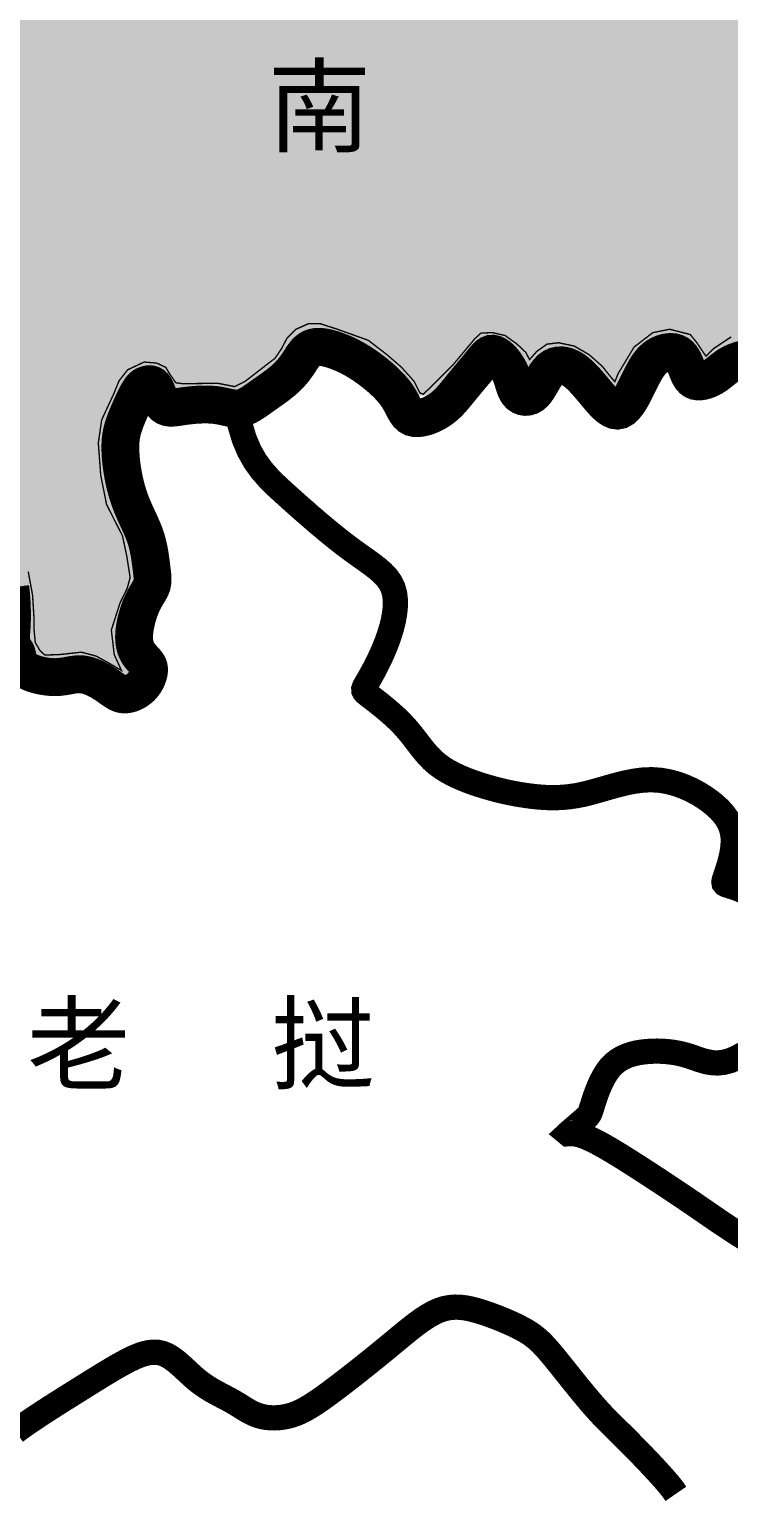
# Model space of a CAD drawing. Extents: x 13573007 to 22079938, y 2388446 to 8397471.
# Drawn here: x 17625063 to 18124677, y 2428670 to 3483854 of the extents above; entities that cross this region are included whole.
import ezdxf

# ---------------------------------------------------------------- set-up
doc = ezdxf.new("R2010")
doc.units = 0
doc.header["$MEASUREMENT"] = 0
doc.linetypes.add('ACAD_ISO10W100', pattern=[18.5, 12, -3, 0.5, -3])
for name, color, linetype in [('7大西南经济区', 21, 'CONTINUOUS'), ('BOUNDY', 13, 'CONTINUOUS'), ('注记', 7, 'CONTINUOUS'), ('片区', 3, 'CONTINUOUS'), ('边界', 7, 'CONTINUOUS')]:
    doc.layers.add(name, color=color, linetype=linetype)
doc.styles.get("Standard").update_dxf_attribs({"font": 'simhei.ttf'})

msp = doc.modelspace()

# ---------------------------------------------------------------- hatches: boundary and pattern name
at = {"layer": '7大西南经济区'}
msp.add_hatch(color=256, dxfattribs=at).paths.add_polyline_path([(17288198, 4214883), (17288740, 4228415), (17294155, 4235992), (17301736, 4214883), (17310401, 4193233), (17331346, 4193723), (17340726, 4193233), (17350473, 4197021), (17356430, 4208388), (17357513, 4220837), (17352098, 4264138), (17361304, 4286871), (17361845, 4312311), (17367802, 4319347), (17376466, 4327466), (17382423, 4318806), (17395420, 4292284), (17404084, 4316100), (17404626, 4335585), (17406250, 4351823), (17428453, 4366978), (17426828, 4309604), (17420871, 4264679), (17428994, 4212177), (17441991, 4192691), (17452821, 4203517), (17463110, 4242488), (17476648, 4258726), (17505890, 4284706), (17514555, 4273340), (17523273, 4250683), (17536574, 4237392), (17550295, 4217048), (17556793, 4201893), (17559501, 4185114), (17544880, 4163463), (17549876, 4144359), (17561667, 4120703), (17577371, 4100135), (17601184, 4108284), (17612248, 4112635), (17628214, 4108119), (17653818, 4059945), (17671707, 4020763), (17681158, 3999265), (17692396, 3984872), (17704262, 3956603), (17721242, 3921088), (17733339, 3913420), (17724701, 3884244), (17741121, 3853936), (17742472, 3831407), (17756811, 3826847), (17771150, 3818703), (17791030, 3802742), (17819714, 3813994), (17836817, 3823487), (17869121, 3842473), (17882098, 3840526), (17897578, 3825808), (17922120, 3833356), (17951948, 3845432), (17955723, 3869208), (17945907, 3894115), (17939110, 3940156), (17939488, 3971102), (17947737, 4008960), (17964238, 4010078), (17990527, 4037193), (18028744, 4076007), (18040036, 4093197), (18034722, 4124785), (18038078, 4137084), (18048426, 4145191), (18070561, 4138767), (18086502, 4158334), (18080909, 4193556), (18094613, 4203339), (18133280, 4200011), (18151178, 4200849), (18160687, 4201129), (18152577, 4184916), (18150060, 4165348), (18156061, 4153852), (18165563, 4146257), (18155071, 4108181), (18164043, 4088755), (18181662, 4074220), (18190737, 4066591), (18232521, 4076552), (18243361, 4097871), (18257873, 4105080), (18283047, 4097347), (18295304, 4073032), (18289830, 4042783), (18282243, 4014922), (18282243, 4013024), (18276542, 3990240), (18265140, 3990240), (18236636, 3980747), (18211933, 3984544), (18185661, 3980537), (18164140, 4001293), (18156588, 4002048), (18150170, 3999028), (18141486, 3991858), (18130159, 3982801), (18120719, 3985065), (18108637, 3996009), (18094667, 4007708), (18068615, 3976008), (18052003, 3956761), (18061442, 3937892), (18056533, 3912984), (18055778, 3881661), (18071313, 3868727), (18105239, 3860150), (18135922, 3872524), (18166326, 3876321), (18183018, 3849584), (18189130, 3832652), (18175844, 3812222), (18161281, 3791667), (18148075, 3762048), (18139701, 3739190), (18135828, 3707450), (18142269, 3695860), (18161273, 3684592), (18180599, 3651110), (18200569, 3649178), (18202501, 3634691), (18188651, 3625676), (18180599, 3608292), (18164114, 3581039), (18152713, 3556357), (18146520, 3536645), (18176128, 3491240), (18189134, 3512581), (18235087, 3501227), (18255741, 3479551), (18253675, 3450651), (18289856, 3440401), (18314335, 3450381), (18337204, 3438791), (18369413, 3439113), (18398724, 3402734), (18377300, 3348946), (18373144, 3347506), (18350937, 3351784), (18319936, 3326621), (18292096, 3307162), (18267987, 3325443), (18248866, 3327105), (18230576, 3316302), (18217112, 3312287), (18199817, 3307162), (18190109, 3287237), (18171551, 3258967), (18154093, 3244010), (18130815, 3242348), (18106706, 3234870), (18087586, 3248996), (18075115, 3247334), (18064308, 3244010), (18046018, 3222405), (18008608, 3248996), (17994475, 3239024), (17972029, 3236532), (17957896, 3245672), (17951246, 3258967), (17950414, 3246503), (17944595, 3238193), (17927968, 3227391), (17909478, 3222195), (17893052, 3222405), (17880581, 3244841), (17858135, 3257305), (17834858, 3262291), (17817399, 3258136), (17807423, 3249827), (17799110, 3238193), (17786583, 3224512), (17765018, 3218595), (17742184, 3219018), (17718928, 3220708), (17719351, 3235923), (17713854, 3236769), (17707934, 3235078), (17703283, 3225780), (17693980, 3217327), (17690174, 3204225), (17685946, 3187742), (17685100, 3173372), (17684254, 3158157), (17694403, 3132798), (17704974, 3115469), (17711739, 3095182), (17700745, 3075318), (17694826, 3063061), (17691866, 3043197), (17697363, 3019106), (17673683, 3025446), (17648312, 3030940), (17631398, 3029250), (17623787, 3044465), (17621673, 3063061), (17614485, 3096450), (17602645, 3107862), (17587000, 3113356), (17569240, 3109130), (17543869, 3097718), (17516384, 3082080), (17493127, 3087997), (17467334, 3085461), (17467757, 3109130), (17452111, 3120964), (17440272, 3130262), (17439426, 3160270), (17439003, 3173795), (17414115, 3177863), (17388469, 3181911), (17352025, 3194728), (17322329, 3204846), (17336502, 3241273), (17352700, 3270280), (17356749, 3290517), (17367547, 3306707), (17381074, 3315168), (17380370, 3348530), (17367547, 3355951), (17352025, 3366744), (17304782, 3368768), (17294659, 3390354), (17289260, 3424083), (17290609, 3451740), (17281161, 3475350), (17273737, 3494238), (17284535, 3509753), (17303432, 3523919), (17291284, 3536736), (17270363, 3538760), (17249441, 3536736), (17226494, 3536736), (17206248, 3540784), (17187351, 3537411), (17165754, 3533363), (17124585, 3521896), (17137408, 3551577), (17139433, 3566417), (17144832, 3581933), (17138083, 3596773), (17129985, 3612288), (17132009, 3639946), (17143967, 3653602), (17162785, 3666763), (17157630, 3691591), (17169778, 3717899), (17188675, 3720597), (17208247, 3730716), (17227144, 3752302), (17235243, 3766468), (17246716, 3764445), (17251266, 3759470), (17268202, 3780152), (17273037, 3792777), (17281136, 3797499), (17304082, 3803570), (17315247, 3806475), (17317129, 3823397), (17300770, 3849772), (17325004, 3880471), (17331815, 3915206), (17343474, 3953130), (17347237, 3968171), (17346663, 4003575), (17344638, 4017741), (17345313, 4039327), (17344638, 4057541), (17345313, 4075754), (17348849, 4095805), (17323939, 4111502), (17307519, 4110158), (17300095, 4101388), (17287947, 4093293), (17282783, 4122868), (17278499, 4145235), (17273036, 4186737), (17283216, 4207475), (17281159, 4211636)])

# ---------------------------------------------------------------- linework, layer by layer
at = {"layer": 'BOUNDY', "linetype": 'Continuous', "ltscale": 5, "flags": 128}
for points, const_width in [([(17611305, 3085103), (17611588, 3082963), (17611820, 3080826), (17612009, 3078698), (17612160, 3076588), (17612279, 3074503), (17612371, 3072449), (17612442, 3070433), (17612491, 3068449), (17612518, 3066493), (17612521, 3064557), (17612498, 3062636), (17612449, 3060723), (17612373, 3058812), (17612267, 3056898), (17612135, 3054979), (17611993, 3053081), (17611860, 3051234), (17611757, 3049469), (17611702, 3047816), (17611717, 3046306), (17611821, 3044971), (17612033, 3043840), (17612365, 3042929), (17612797, 3042196), (17613297, 3041584), (17613838, 3041034), (17614388, 3040489), (17614919, 3039892), (17615401, 3039184), (17615805, 3038309), (17616117, 3037226), (17616394, 3035962), (17616707, 3034561), (17617129, 3033067), (17617731, 3031523), (17618587, 3029974), (17619768, 3028464), (17621346, 3027036), (17623368, 3025730), (17625776, 3024563), (17628486, 3023547), (17631412, 3022695), (17634470, 3022019), (17637577, 3021533), (17640647, 3021247), (17643597, 3021175), (17646362, 3021316), (17648954, 3021618), (17651408, 3022015), (17653755, 3022444), (17656028, 3022839), (17658261, 3023134), (17660485, 3023265), (17662735, 3023167), (17665032, 3022792), (17667359, 3022164), (17669688, 3021325), (17671991, 3020318), (17674239, 3019183), (17676406, 3017963), (17678463, 3016698), (17680382, 3015432), (17682144, 3014203), (17683772, 3013039), (17685294, 3011966), (17686742, 3011010), (17688146, 3010196), (17689537, 3009549), (17690945, 3009096), (17692400, 3008862), (17693924, 3008864), (17695498, 3009089), (17697093, 3009514), (17698683, 3010117), (17700238, 3010877), (17701731, 3011771), (17703134, 3012778), (17704419, 3013875), (17705563, 3015041), (17706568, 3016257), (17707441, 3017505), (17708190, 3018766), (17708821, 3020023), (17709342, 3021256), (17709759, 3022448), (17710081, 3023580), (17710312, 3024640), (17710449, 3025633), (17710484, 3026572), (17710413, 3027470), (17710229, 3028339), (17709925, 3029190), (17709497, 3030037), (17708937, 3030891), (17708246, 3031763), (17707448, 3032667), (17706574, 3033612), (17705655, 3034610), (17704721, 3035671), (17703803, 3036807), (17702932, 3038030), (17702138, 3039349), (17701449, 3040776), (17700872, 3042315), (17700412, 3043972), (17700076, 3045752), (17699866, 3047659), (17699788, 3049698), (17699848, 3051874), (17700048, 3054192), (17700392, 3056648), (17700868, 3059205), (17701461, 3061818), (17702157, 3064442), (17702941, 3067031), (17703798, 3069541), (17704715, 3071926), (17705676, 3074141), (17706666, 3076153), (17707661, 3077979), (17708637, 3079648), (17709570, 3081190), (17710434, 3082634), (17711205, 3084009), (17711859, 3085345), (17712371, 3086671), (17712723, 3088015), (17712928, 3089400), (17713006, 3090845), (17712977, 3092372), (17712859, 3094003), (17712672, 3095756), (17712436, 3097655), (17712171, 3099719), (17711890, 3101961), (17711581, 3104365), (17711225, 3106907), (17710804, 3109561), (17710300, 3112303), (17709695, 3115108), (17708969, 3117952), (17708104, 3120811), (17707091, 3123664), (17705953, 3126511), (17704722, 3129355), (17703429, 3132201), (17702107, 3135051), (17700787, 3137909), (17699500, 3140780), (17698280, 3143668), (17697151, 3146574), (17696116, 3149497), (17695171, 3152435), (17694313, 3155386), (17693539, 3158347), (17692845, 3161315), (17692226, 3164288), (17691681, 3167264), (17691205, 3170237), (17690802, 3173190), (17690476, 3176104), (17690229, 3178960), (17690066, 3181737), (17689989, 3184417), (17690003, 3186980), (17690111, 3189406), (17690316, 3191686), (17690618, 3193846), (17691016, 3195925), (17691510, 3197958), (17692100, 3199984), (17692785, 3202039), (17693565, 3204161), (17694438, 3206386), (17695401, 3208736), (17696435, 3211169), (17697515, 3213629), (17698619, 3216058), (17699723, 3218398), (17700805, 3220593), (17701840, 3222585), (17702806, 3224317), (17703686, 3225748), (17704490, 3226898), (17705233, 3227806), (17705933, 3228508), (17706606, 3229042), (17707268, 3229444), (17707935, 3229752), (17708625, 3230003), (17709348, 3230221), (17710100, 3230380), (17710870, 3230442), (17711651, 3230366), (17712431, 3230113), (17713202, 3229646), (17713954, 3228923), (17714677, 3227908), (17715368, 3226580), (17716045, 3225008), (17716732, 3223280), (17717453, 3221483), (17718234, 3219705), (17719098, 3218036), (17720069, 3216562), (17721172, 3215372), (17722428, 3214531), (17723842, 3214012), (17725417, 3213765), (17727157, 3213739), (17729062, 3213885), (17731136, 3214152), (17733382, 3214490), (17735801, 3214850), (17738389, 3215186), (17741113, 3215480), (17743929, 3215717), (17746796, 3215885), (17749674, 3215970), (17752519, 3215958), (17755291, 3215835), (17757948, 3215589), (17760458, 3215217), (17762829, 3214760), (17765080, 3214272), (17767230, 3213803), (17769296, 3213408), (17771297, 3213139), (17773252, 3213049), (17775178, 3213189), (17777094, 3213599), (17779009, 3214261), (17780934, 3215143), (17782880, 3216214), (17784854, 3217442), (17786869, 3218794), (17788933, 3220239), (17791056, 3221746), (17793241, 3223287), (17795466, 3224852), (17797702, 3226437), (17799918, 3228038), (17802085, 3229648), (17804174, 3231263), (17806156, 3232878), (17808000, 3234488), (17809685, 3236090), (17811222, 3237683), (17812629, 3239269), (17813925, 3240848), (17815126, 3242423), (17816253, 3243993), (17817322, 3245561), (17818354, 3247127), (17819366, 3248687), (17820385, 3250212), (17821438, 3251668), (17822552, 3253022), (17823754, 3254238), (17825071, 3255283), (17826531, 3256123), (17828161, 3256724), (17829979, 3257061), (17831969, 3257147), (17834106, 3257006), (17836366, 3256661), (17838725, 3256135), (17841158, 3255451), (17843639, 3254632), (17846146, 3253703), (17848658, 3252679), (17851179, 3251556), (17853721, 3250322), (17856291, 3248968), (17858901, 3247480), (17861559, 3245850), (17864276, 3244065), (17867061, 3242114), (17869914, 3239993), (17872794, 3237721), (17875649, 3235324), (17878427, 3232828), (17881078, 3230259), (17883550, 3227641), (17885792, 3225002), (17887751, 3222367), (17889400, 3219765), (17890799, 3217246), (17892031, 3214862), (17893180, 3212665), (17894329, 3210708), (17895561, 3209044), (17896959, 3207726), (17898608, 3206805), (17900565, 3206319), (17902788, 3206240), (17905209, 3206527), (17907762, 3207135), (17910378, 3208023), (17912991, 3209147), (17915533, 3210464), (17917937, 3211932), (17920152, 3213514), (17922200, 3215201), (17924118, 3216991), (17925945, 3218882), (17927718, 3220870), (17929475, 3222953), (17931255, 3225129), (17933095, 3227395), (17935020, 3229744), (17937008, 3232143), (17939020, 3234557), (17941019, 3236949), (17942970, 3239282), (17944834, 3241519), (17946575, 3243624), (17948157, 3245560), (17949555, 3247292), (17950798, 3248799), (17951928, 3250058), (17952986, 3251050), (17954015, 3251753), (17955055, 3252147), (17956150, 3252210), (17957340, 3251923), (17958654, 3251274), (17960063, 3250295), (17961527, 3249024), (17963003, 3247502), (17964449, 3245770), (17965825, 3243868), (17967088, 3241836), (17968197, 3239713), (17969125, 3237542), (17969906, 3235360), (17970589, 3233207), (17971224, 3231123), (17971859, 3229146), (17972544, 3227316), (17973327, 3225673), (17974258, 3224255), (17975372, 3223099), (17976648, 3222230), (17978051, 3221669), (17979548, 3221439), (17981103, 3221561), (17982682, 3222057), (17984250, 3222950), (17985774, 3224260), (17987228, 3225989), (17988629, 3228047), (17990006, 3230325), (17991384, 3232714), (17992792, 3235102), (17994256, 3237380), (17995804, 3239439), (17997463, 3241167), (17999252, 3242477), (18001162, 3243360), (18003172, 3243834), (18005264, 3243910), (18007420, 3243606), (18009622, 3242934), (18011850, 3241909), (18014086, 3240546), (18016315, 3238866), (18018530, 3236914), (18020731, 3234742), (18022914, 3232400), (18025077, 3229941), (18027219, 3227415), (18029337, 3224875), (18031429, 3222372), (18033493, 3219961), (18035527, 3217716), (18037532, 3215713), (18039506, 3214029), (18041448, 3212742), (18043359, 3211928), (18045237, 3211665), (18047081, 3212030), (18048891, 3213069), (18050663, 3214706), (18052393, 3216835), (18054078, 3219350), (18055714, 3222144), (18057296, 3225110), (18058822, 3228143), (18060288, 3231136), (18061694, 3233998), (18063063, 3236704), (18064419, 3239244), (18065791, 3241608), (18067204, 3243785), (18068684, 3245767), (18070257, 3247543), (18071951, 3249103), (18073779, 3250439), (18075710, 3251541), (18077699, 3252403), (18079703, 3253018), (18081678, 3253379), (18083579, 3253477), (18085364, 3253307), (18086987, 3252859), (18088417, 3252136), (18089665, 3251167), (18090754, 3249990), (18091708, 3248643), (18092549, 3247164), (18093300, 3245591), (18093985, 3243963), (18094627, 3242316), (18095249, 3240688), (18095879, 3239115), (18096545, 3237629), (18097276, 3236266), (18098099, 3235059), (18099044, 3234043), (18100137, 3233252), (18101408, 3232719), (18102874, 3232470), (18104507, 3232492), (18106270, 3232763), (18108125, 3233261), (18110034, 3233965), (18111960, 3234853), (18113863, 3235902), (18115707, 3237091), (18117471, 3238394), (18119207, 3239777), (18120981, 3241199), (18122865, 3242621), (18124924, 3244005), (18127230, 3245310), (18129849, 3246498), (18132851, 3247531), (18136275, 3248379), (18140046, 3249062)], 27075), ([(17614970, 2482183), (17619144, 2485254), (17623808, 2488533), (17628885, 2491975), (17634261, 2495521), (17639819, 2499115), (17645444, 2502697), (17651019, 2506211), (17656428, 2509597), (17661555, 2512799), (17666313, 2515772), (17670725, 2518523), (17674845, 2521076), (17678725, 2523453), (17682417, 2525675), (17685974, 2527764), (17689448, 2529743), (17692891, 2531634), (17696346, 2533443), (17699813, 2535111), (17703279, 2536563), (17706734, 2537726), (17710167, 2538525), (17713567, 2538885), (17716923, 2538732), (17720223, 2537991), (17723462, 2536620), (17726648, 2534706), (17729795, 2532367), (17732918, 2529721), (17736029, 2526888), (17739143, 2523986), (17742274, 2521134), (17745435, 2518450), (17748633, 2516026), (17751848, 2513851), (17755052, 2511886), (17758217, 2510092), (17761316, 2508430), (17764321, 2506862), (17767204, 2505349), (17769939, 2503853), (17772508, 2502346), (17774942, 2500844), (17777282, 2499375), (17779570, 2497967), (17781847, 2496648), (17784154, 2495444), (17786532, 2494383), (17789024, 2493494), (17791660, 2492800), (17794429, 2492310), (17797308, 2492029), (17800275, 2491964), (17803309, 2492119), (17806386, 2492501), (17809486, 2493114), (17812586, 2493965), (17815676, 2495060), (17818793, 2496411), (17821988, 2498033), (17825309, 2499939), (17828808, 2502143), (17832533, 2504658), (17836534, 2507500), (17840860, 2510680), (17845542, 2514202), (17850524, 2518016), (17855733, 2522061), (17861094, 2526278), (17866532, 2530605), (17871973, 2534982), (17877342, 2539348), (17882565, 2543642), (17887582, 2547805), (17892395, 2551783), (17897019, 2555523), (17901473, 2558974), (17905772, 2562083), (17909933, 2564798), (17913973, 2567065), (17917908, 2568833), (17921755, 2570067), (17925536, 2570801), (17929272, 2571089), (17932987, 2570982), (17936701, 2570533), (17940438, 2569794), (17944219, 2568817), (17948066, 2567656), (17951989, 2566358), (17955948, 2564949), (17959891, 2563452), (17963764, 2561888), (17967516, 2560281), (17971094, 2558651), (17974446, 2557021), (17977519, 2555414), (17980278, 2553841), (17982761, 2552279), (17985024, 2550696), (17987120, 2549057), (17989107, 2547330), (17991038, 2545481), (17992969, 2543478), (17994955, 2541288), (17997040, 2538887), (17999222, 2536296), (18001487, 2533544), (18003820, 2530664), (18006209, 2527683), (18008639, 2524634), (18011097, 2521546), (18013569, 2518450), (18016041, 2515374), (18018506, 2512336), (18020954, 2509354), (18023377, 2506443), (18025766, 2503620), (18028115, 2500903), (18030413, 2498307), (18032654, 2495848), (18034843, 2493526), (18037043, 2491263), (18039331, 2488964), (18041784, 2486534), (18044481, 2483877), (18047498, 2480900), (18050913, 2477505), (18054802, 2473599), (18059195, 2469135), (18063921, 2464265), (18068764, 2459187), (18073504, 2454102), (18077925, 2449211), (18081806, 2444712), (18084931, 2440807), (18087082, 2437695)], 18050)]:
    msp.add_lwpolyline(points, dxfattribs=dict(at, const_width=const_width))
at = {"layer": 'BOUNDY', "linetype": 'Continuous', "ltscale": 5, "const_width": 18050}
for points in [[(17773252, 3213049), (17775554, 3201316), (17778560, 3191297), (17782196, 3182730), (17786388, 3175354), (17791062, 3168908), (17796146, 3163130), (17801565, 3157759), (17807247, 3152535), (17813120, 3147249), (17819124, 3141916), (17825201, 3136600), (17831294, 3131370), (17837345, 3126292), (17843297, 3121432), (17849091, 3116858), (17854670, 3112636), (17859977, 3108805), (17864957, 3105288), (17869553, 3101980), (17873712, 3098778), (17877378, 3095575), (17880496, 3092268), (17883011, 3088751), (17884869, 3084919), (17886034, 3080699), (17886560, 3076139), (17886520, 3071317), (17885987, 3066311), (17885034, 3061201), (17883735, 3056064), (17882164, 3050980), (17880394, 3046026), (17878494, 3041276), (17876521, 3036771), (17874527, 3032550), (17872564, 3028647), (17870686, 3025102), (17868943, 3021949), (17867390, 3019225), (17866077, 3016968), (17865055, 3015189), (17864354, 3013800), (17864005, 3012689), (17864036, 3011743), (17864476, 3010850), (17865354, 3009896), (17866698, 3008769), (17868538, 3007357), (17870881, 3005572), (17873648, 3003431), (17876741, 3000976), (17880058, 2998248), (17883502, 2995290), (17886972, 2992143), (17890369, 2988850), (17893592, 2985452), (17896573, 2981990), (17899359, 2978501), (17902030, 2975024), (17904665, 2971593), (17907341, 2968247), (17910138, 2965020), (17913135, 2961951), (17916409, 2959076), (17920017, 2956423), (17923924, 2953988), (17928072, 2951756), (17932403, 2949716), (17936861, 2947854), (17941386, 2946158), (17945922, 2944613), (17950411, 2943206), (17954808, 2941927), (17959118, 2940769), (17963359, 2939725), (17967551, 2938792), (17971712, 2937963), (17975860, 2937234), (17980012, 2936599), (17984189, 2936054), (17988409, 2935598), (17992700, 2935261), (17997090, 2935075), (18001609, 2935076), (18006286, 2935296), (18011148, 2935771), (18016225, 2936534), (18021546, 2937619), (18027127, 2939032), (18032934, 2940671), (18038918, 2942404), (18045034, 2944101), (18051234, 2945630), (18057470, 2946860), (18063696, 2947661), (18069864, 2947901), (18075927, 2947485), (18081842, 2946462), (18087562, 2944914), (18093044, 2942927), (18098243, 2940584), (18103114, 2937968), (18107613, 2935163), (18111695, 2932254), (18115323, 2929307), (18118493, 2926320), (18121207, 2923276), (18123467, 2920156), (18125276, 2916941), (18126637, 2913614), (18127552, 2910156), (18128024, 2906549), (18128069, 2902792), (18127752, 2898956), (18127151, 2895131), (18126346, 2891405), (18125416, 2887868), (18124438, 2884609), (18123492, 2881716), (18122655, 2879279), (18122001, 2877358), (18121572, 2875895), (18121405, 2874804), (18121537, 2873999), (18122004, 2873392), (18122844, 2872898), (18124093, 2872431), (18125787, 2871903), (18127941, 2871236), (18130478, 2870384), (18133298, 2869306), (18136301, 2867963)], [(18135557, 2751903), (18130559, 2749178), (18125788, 2747178), (18121344, 2745993), (18117200, 2745536), (18113304, 2745677), (18109598, 2746284), (18106029, 2747226), (18102542, 2748372), (18099080, 2749592), (18095590, 2750754), (18092027, 2751750), (18088397, 2752560), (18084713, 2753186), (18080994, 2753632), (18077253, 2753900), (18073507, 2753992), (18069771, 2753911), (18066062, 2753660), (18062396, 2753234), (18058799, 2752602), (18055296, 2751723), (18051913, 2750558), (18048678, 2749069), (18045615, 2747216), (18042751, 2744959), (18040113, 2742260), (18037721, 2739108), (18035573, 2735610), (18033661, 2731903), (18031976, 2728122), (18030512, 2724405), (18029261, 2720886), (18028213, 2717703), (18027363, 2714991), (18026692, 2712846), (18026146, 2711198), (18025664, 2709938), (18025182, 2708956), (18024636, 2708141), (18023965, 2707384), (18023105, 2706575), (18021994, 2705603), (18020595, 2704391), (18018979, 2702992), (18017246, 2701491), (18015492, 2699973), (18013818, 2698523), (18012320, 2697226), (18011098, 2696168), (18010249, 2695433), (18009860, 2695070), (18009964, 2694984), (18010585, 2695042), (18011745, 2695111), (18013466, 2695061), (18015770, 2694757), (18018680, 2694068), (18022217, 2692862), (18026382, 2691045), (18031086, 2688676), (18036217, 2685854), (18041665, 2682678), (18047316, 2679244), (18053061, 2675652), (18058787, 2672000), (18064384, 2668386), (18069766, 2664886), (18074955, 2661490), (18080000, 2658164), (18084950, 2654877), (18089852, 2651595), (18094756, 2648285), (18099709, 2644915), (18104761, 2641452), (18109947, 2637877), (18115257, 2634226), (18120666, 2630549), (18126151, 2626895), (18131689, 2623315), (18137255, 2619858)]]:
    msp.add_lwpolyline(points, dxfattribs=at)
at = {"layer": '片区', "color": 51, "const_width": 1000, "flags": 128}
msp.add_lwpolyline([(17624139, 3096596), (17627236, 3079748), (17628277, 3063241), (17628277, 3055331), (17629172, 3045895), (17632603, 3040045), (17636047, 3036950), (17646379, 3037292), (17662211, 3039011), (17672530, 3036265), (17680793, 3031792), (17690765, 3025943), (17685613, 3037292), (17683543, 3054833), (17689738, 3074093), (17694904, 3084749), (17696973, 3092318), (17694557, 3107798), (17691460, 3122235), (17680099, 3144591), (17675961, 3165461), (17674239, 3188501), (17676655, 3205007), (17685266, 3223583), (17689043, 3232863), (17695237, 3240774), (17706945, 3246281), (17715889, 3245589), (17722430, 3242493), (17725527, 3237335), (17729652, 3231494), (17734818, 3230801), (17759594, 3231144), (17771649, 3228740), (17779218, 3232521), (17800550, 3249027), (17805035, 3255561), (17809160, 3263472), (17815354, 3269664), (17824645, 3273794), (17832561, 3273794), (17845297, 3269664), (17867203, 3261815), (17880632, 3251500), (17890951, 3242555), (17899908, 3232583), (17904033, 3224330), (17906436, 3223303), (17911602, 3228118), (17927782, 3244282), (17943267, 3262849), (17947739, 3266972), (17956002, 3267322), (17964946, 3265253), (17973209, 3259411), (17979750, 3253220), (17982500, 3248062), (17987666, 3253904), (17994888, 3259069), (18003152, 3260096), (18014512, 3257692), (18025178, 3251500), (18034469, 3243247), (18039635, 3236713), (18043426, 3232240), (18045829, 3238090), (18057189, 3257000), (18070605, 3267322), (18082660, 3269726), (18097331, 3265977), (18101803, 3260477), (18106622, 3253251), (18108691, 3250497), (18114191, 3256004), (18126579, 3264257)], dxfattribs=at)
at = {"layer": '边界', "linetype": 'ACAD_ISO10W100', "ltscale": 0.5, "const_width": 4000, "flags": 128}
for points in [[(17773252, 3224649), (17775554, 3209088), (17778560, 3196191), (17782196, 3185562), (17786388, 3176804), (17791062, 3169520), (17796146, 3163311), (17801565, 3157782), (17807247, 3152535), (17813120, 3147249), (17819124, 3141916), (17825201, 3136600), (17831294, 3131370), (17837345, 3126292), (17843297, 3121432), (17849091, 3116858), (17854670, 3112636), (17859977, 3108805), (17864957, 3105288), (17869553, 3101980), (17873712, 3098778), (17877378, 3095575), (17880496, 3092268), (17883011, 3088751), (17884869, 3084919), (17886034, 3080699), (17886560, 3076139), (17886520, 3071317), (17885987, 3066311), (17885034, 3061201), (17883735, 3056064), (17882164, 3050980), (17880394, 3046026), (17878494, 3041276), (17876521, 3036771), (17874527, 3032550), (17872564, 3028647), (17870686, 3025102), (17868943, 3021949), (17867390, 3019225), (17866077, 3016968), (17865055, 3015189), (17864354, 3013800), (17864005, 3012689), (17864036, 3011743), (17864476, 3010850), (17865354, 3009896), (17866698, 3008769), (17868538, 3007357), (17870881, 3005572), (17873648, 3003431), (17876741, 3000976), (17880058, 2998248), (17883502, 2995290), (17886972, 2992143), (17890369, 2988850), (17893592, 2985452), (17896573, 2981990), (17899359, 2978501), (17902030, 2975024), (17904665, 2971593), (17907341, 2968247), (17910138, 2965020), (17913135, 2961951), (17916409, 2959076), (17920017, 2956423), (17923924, 2953988), (17928072, 2951756), (17932403, 2949716), (17936861, 2947854), (17941386, 2946158), (17945922, 2944613), (17950411, 2943206), (17954808, 2941927), (17959118, 2940769), (17963359, 2939725), (17967551, 2938792), (17971712, 2937963), (17975860, 2937234), (17980012, 2936599), (17984189, 2936054), (17988409, 2935598), (17992700, 2935261), (17997090, 2935075), (18001609, 2935076), (18006286, 2935296), (18011148, 2935771), (18016225, 2936534), (18021546, 2937619), (18027127, 2939032), (18032934, 2940671), (18038918, 2942404), (18045034, 2944101), (18051234, 2945630), (18057470, 2946860), (18063696, 2947661), (18069864, 2947901), (18075927, 2947485), (18081842, 2946462), (18087562, 2944914), (18093044, 2942927), (18098243, 2940584), (18103114, 2937968), (18107613, 2935163), (18111695, 2932254), (18115323, 2929307), (18118493, 2926320), (18121207, 2923276), (18123467, 2920156), (18125276, 2916941), (18126637, 2913614), (18127552, 2910156), (18128024, 2906549), (18128069, 2902792), (18127752, 2898956), (18127151, 2895131), (18126346, 2891405), (18125416, 2887868), (18124438, 2884609), (18123492, 2881716), (18122655, 2879279), (18122001, 2877358), (18121572, 2875895), (18121405, 2874804), (18121537, 2873999), (18122004, 2873392), (18122844, 2872898), (18124093, 2872431), (18125787, 2871903), (18127941, 2871236), (18130478, 2870384), (18133298, 2869306), (18136301, 2867963), (18139388, 2866317), (18142459, 2864328), (18145416, 2861956), (18148157, 2859162), (18150608, 2855930), (18152788, 2852331), (18154743, 2848459), (18156518, 2844410), (18158156, 2840276), (18159702, 2836153), (18161201, 2832135), (18162698, 2828316), (18164222, 2824766), (18165745, 2821460), (18167227, 2818348), (18168625, 2815380), (18169898, 2812506), (18171002, 2809676), (18171897, 2806842), (18172540, 2803952), (18172888, 2800964), (18172896, 2797858), (18172516, 2794621), (18171701, 2791239), (18170403, 2787701), (18168576, 2783992), (18166172, 2780100), (18163144, 2776012), (18159475, 2771738), (18155263, 2767389), (18150636, 2763097), (18145724, 2758996), (18140655, 2755221), (18135557, 2751903), (18130559, 2749178), (18125788, 2747178), (18121344, 2745993), (18117200, 2745536), (18113304, 2745677), (18109598, 2746284), (18106029, 2747226), (18102542, 2748372), (18099080, 2749592), (18095590, 2750754), (18092027, 2751750), (18088397, 2752560), (18084713, 2753186), (18080994, 2753632), (18077253, 2753900), (18073507, 2753992), (18069771, 2753911), (18066062, 2753660), (18062396, 2753234), (18058799, 2752602), (18055296, 2751723), (18051913, 2750558), (18048678, 2749069), (18045615, 2747216), (18042751, 2744959), (18040113, 2742260), (18037721, 2739108), (18035573, 2735610), (18033661, 2731903), (18031976, 2728122), (18030512, 2724405), (18029261, 2720886), (18028213, 2717703), (18027363, 2714991), (18026692, 2712846), (18026146, 2711198), (18025664, 2709938), (18025182, 2708956), (18024636, 2708141), (18023965, 2707384), (18023105, 2706575), (18021994, 2705603), (18020595, 2704391), (18018979, 2702992), (18017246, 2701491), (18015492, 2699973), (18013818, 2698523), (18012320, 2697226), (18011098, 2696168), (18010249, 2695433), (18009860, 2695070), (18009964, 2694984), (18010585, 2695042), (18011745, 2695111), (18013466, 2695061), (18015770, 2694757), (18018680, 2694068), (18022217, 2692862), (18026382, 2691045), (18031086, 2688676), (18036217, 2685854), (18041665, 2682678), (18047316, 2679244), (18053061, 2675652), (18058787, 2672000), (18064384, 2668386), (18069766, 2664886), (18074955, 2661490), (18080000, 2658164), (18084950, 2654877), (18089852, 2651595), (18094756, 2648285), (18099709, 2644915), (18104761, 2641452), (18109947, 2637877), (18115257, 2634226), (18120666, 2630549), (18126151, 2626895), (18131689, 2623315), (18137255, 2619858), (18142827, 2616574), (18148380, 2613512), (18153883, 2610714), (18159264, 2608182), (18164447, 2605913), (18169352, 2603900), (18173900, 2602139), (18178013, 2600624), (18181612, 2599350), (18184619, 2598312), (18186982, 2597501), (18188757, 2596891), (18190030, 2596454), (18190882, 2596161), (18191400, 2595983), (18191665, 2595892), (18191763, 2595858), (18191777, 2595853), (18191782, 2595849), (18191819, 2595818), (18191919, 2595735), (18192113, 2595574), (18192433, 2595308), (18192910, 2594910), (18193576, 2594356), (18194462, 2593618), (18195576, 2592676), (18196838, 2591533), (18198142, 2590196), (18199383, 2588673), (18200456, 2586971), (18201256, 2585100), (18201679, 2583066), (18201620, 2580877), (18201010, 2578551), (18199928, 2576142), (18198490, 2573711), (18196811, 2571322), (18195006, 2569038), (18193190, 2566922), (18191479, 2565036), (18189989, 2563443), (18188818, 2562177), (18188007, 2561149), (18187579, 2560241), (18187556, 2559336), (18187964, 2558316), (18188825, 2557062), (18190163, 2555458), (18192002, 2553385), (18194350, 2550764), (18197154, 2547678), (18200346, 2544245), (18203857, 2540588), (18207621, 2536825), (18211568, 2533079), (18215630, 2529468), (18219739, 2526114), (18223829, 2523114), (18227838, 2520471), (18231705, 2518162), (18235370, 2516168), (18238773, 2514467), (18241854, 2513039), (18244552, 2511862), (18246807, 2510915), (18248585, 2510173), (18249957, 2509583), (18251020, 2509091), (18251871, 2508641), (18252608, 2508175), (18253327, 2507638), (18254127, 2506974), (18255104, 2506126), (18256335, 2505044), (18257811, 2503691), (18259502, 2502038), (18261381, 2500054), (18263416, 2497709), (18265580, 2494972), (18267842, 2491812), (18270173, 2488199), (18272536, 2484148), (18274855, 2479854), (18277046, 2475560), (18279027, 2471505), (18280713, 2467932), (18282021, 2465080), (18282867, 2463193), (18283168, 2462510)], [(17430962, 2921752), (17433414, 2910739), (17436341, 2903399), (17439636, 2899077), (17443190, 2897120), (17446897, 2896873), (17450650, 2897683), (17454340, 2898895), (17457862, 2899857), (17461135, 2900040), (17464185, 2899423), (17467067, 2898110), (17469835, 2896207), (17472541, 2893819), (17475241, 2891050), (17477988, 2888005), (17480835, 2884789), (17483808, 2881491), (17486817, 2878134), (17489744, 2874728), (17492469, 2871281), (17494873, 2867800), (17496839, 2864295), (17498247, 2860773), (17498978, 2857243), (17498956, 2853710), (17498271, 2850168), (17497057, 2846611), (17495444, 2843028), (17493567, 2839412), (17491557, 2835755), (17489546, 2832049), (17487669, 2828284), (17486035, 2824457), (17484672, 2820581), (17483585, 2816671), (17482779, 2812745), (17482261, 2808819), (17482035, 2804910), (17482108, 2801033), (17482485, 2797206), (17483176, 2793452), (17484219, 2789820), (17485653, 2786364), (17487521, 2783139), (17489864, 2780202), (17492723, 2777606), (17496140, 2775408), (17500156, 2773663), (17504788, 2772404), (17509949, 2771584), (17515530, 2771134), (17521421, 2770985), (17527510, 2771067), (17533688, 2771312), (17539843, 2771651), (17545866, 2772015), (17551663, 2772342), (17557205, 2772603), (17562483, 2772776), (17567484, 2772839), (17572198, 2772769), (17576614, 2772545), (17580721, 2772144), (17584507, 2771544), (17587963, 2770728), (17591083, 2769698), (17593859, 2768457), (17596288, 2767012), (17598363, 2765369), (17600080, 2763532), (17601432, 2761508), (17602414, 2759301), (17603033, 2756917), (17603349, 2754353), (17603433, 2751608), (17603356, 2748677), (17603192, 2745559), (17603010, 2742250), (17602884, 2738749), (17602885, 2735051), (17603067, 2731166), (17603412, 2727142), (17603883, 2723041), (17604446, 2718924), (17605064, 2714851), (17605701, 2710882), (17606322, 2707079), (17606890, 2703503), (17607374, 2700192), (17607752, 2697102), (17608009, 2694166), (17608127, 2691319), (17608092, 2688494), (17607884, 2685625), (17607490, 2682645), (17606890, 2679489), (17606079, 2676110), (17605083, 2672543), (17603938, 2668844), (17602679, 2665068), (17601343, 2661270), (17599966, 2657505), (17598583, 2653828), (17597231, 2650294), (17595935, 2646942), (17594683, 2643735), (17593453, 2640622), (17592224, 2637551), (17590972, 2634469), (17589676, 2631323), (17588314, 2628061), (17586864, 2624631), (17585313, 2621000), (17583690, 2617208), (17582035, 2613317), (17580385, 2609387), (17578779, 2605479), (17577255, 2601654), (17575854, 2597973), (17574612, 2594496), (17573560, 2591265), (17572691, 2588253), (17571986, 2585412), (17571432, 2582694), (17571009, 2580055), (17570703, 2577445), (17570496, 2574819), (17570371, 2572129), (17570309, 2569335), (17570268, 2566416), (17570206, 2563360), (17570077, 2560151), (17569837, 2556778), (17569443, 2553225), (17568851, 2549478), (17568015, 2545525), (17566901, 2541359), (17565511, 2537002), (17563856, 2532485), (17561947, 2527838), (17559795, 2523092), (17557411, 2518277), (17554807, 2513424), (17551992, 2508562), (17548997, 2503723), (17545928, 2498942), (17542909, 2494255), (17540063, 2489698), (17537516, 2485306), (17535392, 2481115), (17533813, 2477162), (17532906, 2473482), (17532767, 2470108), (17533378, 2467066), (17534696, 2464377), (17536677, 2462063), (17539276, 2460146), (17542449, 2458649), (17546153, 2457593), (17550343, 2457001), (17554962, 2456882), (17559907, 2457200), (17565062, 2457903), (17570311, 2458943), (17575538, 2460270), (17580627, 2461835), (17585462, 2463587), (17589927, 2465477), (17593946, 2467466), (17597607, 2469560), (17601035, 2471776), (17604359, 2474129), (17607704, 2476637), (17611199, 2479316), (17614970, 2482183), (17619144, 2485254), (17623808, 2488533), (17628885, 2491975), (17634261, 2495521), (17639819, 2499115), (17645444, 2502697), (17651019, 2506211), (17656428, 2509597), (17661555, 2512799), (17666313, 2515772), (17670725, 2518523), (17674845, 2521076), (17678725, 2523453), (17682417, 2525675), (17685974, 2527764), (17689448, 2529743), (17692891, 2531634), (17696346, 2533443), (17699813, 2535111), (17703279, 2536563), (17706734, 2537726), (17710167, 2538525), (17713567, 2538885), (17716923, 2538732), (17720223, 2537991), (17723462, 2536620), (17726648, 2534706), (17729795, 2532367), (17732918, 2529721), (17736029, 2526888), (17739143, 2523986), (17742274, 2521134), (17745435, 2518450), (17748633, 2516026), (17751848, 2513851), (17755052, 2511886), (17758217, 2510092), (17761316, 2508430), (17764321, 2506862), (17767204, 2505349), (17769939, 2503853), (17772508, 2502346), (17774942, 2500844), (17777282, 2499375), (17779570, 2497967), (17781847, 2496648), (17784154, 2495444), (17786532, 2494383), (17789024, 2493494), (17791660, 2492800), (17794429, 2492310), (17797308, 2492029), (17800275, 2491964), (17803309, 2492119), (17806386, 2492501), (17809486, 2493114), (17812586, 2493965), (17815676, 2495060), (17818793, 2496411), (17821988, 2498033), (17825309, 2499939), (17828808, 2502143), (17832533, 2504658), (17836534, 2507500), (17840860, 2510680), (17845542, 2514202), (17850524, 2518016), (17855733, 2522061), (17861094, 2526278), (17866532, 2530605), (17871973, 2534982), (17877342, 2539348), (17882565, 2543642), (17887582, 2547805), (17892395, 2551783), (17897019, 2555523), (17901473, 2558974), (17905772, 2562083), (17909933, 2564798), (17913973, 2567065), (17917908, 2568833), (17921755, 2570067), (17925536, 2570801), (17929272, 2571089), (17932987, 2570982), (17936701, 2570533), (17940438, 2569794), (17944219, 2568817), (17948066, 2567656), (17951989, 2566358), (17955948, 2564949), (17959891, 2563452), (17963764, 2561888), (17967516, 2560281), (17971094, 2558651), (17974446, 2557021), (17977519, 2555414), (17980278, 2553841), (17982761, 2552279), (17985024, 2550696), (17987120, 2549057), (17989107, 2547330), (17991038, 2545481), (17992969, 2543478), (17994955, 2541288), (17997040, 2538887), (17999222, 2536296), (18001487, 2533544), (18003820, 2530664), (18006209, 2527683), (18008639, 2524634), (18011097, 2521546), (18013569, 2518450), (18016041, 2515374), (18018506, 2512336), (18020954, 2509354), (18023377, 2506443), (18025766, 2503620), (18028115, 2500903), (18030413, 2498307), (18032654, 2495848), (18034843, 2493526), (18037043, 2491263), (18039331, 2488964), (18041784, 2486534), (18044481, 2483877), (18047498, 2480900), (18050913, 2477505), (18054802, 2473599), (18059195, 2469135), (18063921, 2464265), (18068764, 2459187), (18073504, 2454102), (18077925, 2449211), (18081806, 2444712), (18084931, 2440807), (18087082, 2437695)]]:
    msp.add_lwpolyline(points, dxfattribs=at)

# ---------------------------------------------------------------- texts
at = {"layer": '注记', "linetype": 'Continuous', "insert": (17795303, 3456100), "char_height": 54150, "width": 99277.51, "attachment_point": 1}
msp.add_mtext('\\fￋￎￌﾣﾤ|b0|i0|c134|p54;南', dxfattribs=at)
at = {"layer": '注记', "linetype": 'Continuous', "insert": (17623203, 2786217), "char_height": 54150, "attachment_point": 1}
msp.add_mtext('\\fￋￎￌﾣﾤ|b0|i0|c134|p54;老     挝', dxfattribs=at)

doc.saveas('drawing.dxf')
